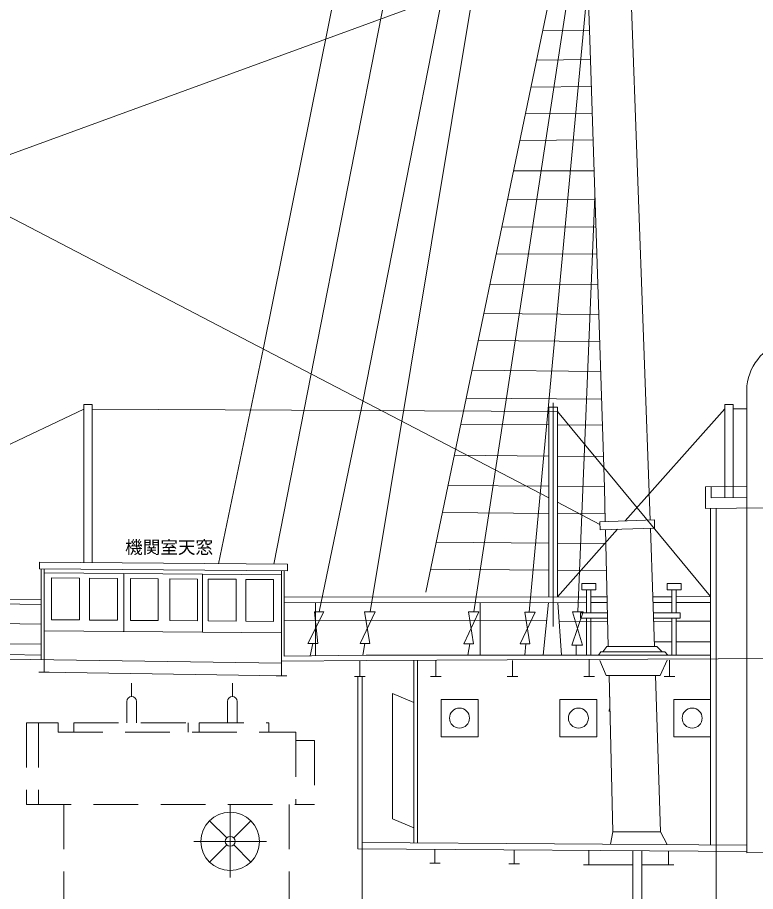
# Model space of a CAD drawing. Units: millimetres, scale not verified. Extents: x -51052 to 51048, y -29700 to 29700.
# Drawn here: x -18436 to -7951, y -15323 to -2903 of the extents above; entities that cross this region are included whole.
import ezdxf
from ezdxf.enums import TextEntityAlignment as Align

# ---------------------------------------------------------------- set-up
doc = ezdxf.new("R2010")
doc.units = ezdxf.units.MM
doc.header["$LTSCALE"] = 100
doc.linetypes.add('USER1', pattern=[50.8, 31.75, -6.35, 6.35, -6.35])
doc.linetypes.add('USER2', pattern=[9.525, 6.35, -3.175])
doc.layers.add('0-3_keijou', color=7, linetype='Continuous', lineweight=18)
doc.layers.add('0-6_center', color=7, linetype='USER1', lineweight=18)
doc.layers.add('0-5_text', color=7, linetype='Continuous')
doc.styles.add('ＭＳ ゴシック', font='')
doc.styles.get('ＭＳ ゴシック').set_extended_font_data('MS Gothic')

msp = doc.modelspace()

# ---------------------------------------------------------------- linework, layer by layer
at = {"layer": '0-3_keijou'}
for p, q in [((-14793.3, -10670.4), (-9888.4, 14397.3)), ((-13424.1, -11346.3), (-10061.1, 8925.1)), ((-10439.9, -523.2), (-12635.9, -11069.8)), ((-11954.2, -11350.3), (-10375.8, -1013.3)), ((-27271.4, -1190.8), (-10885.6, -9729.6)), ((-27211.9, -8018), (-9242.7, -1448.7)), ((-9445.9, -10044.9), (-9762.9, -1464.6)), ((-10332.7, -2412.3), (-11166, -11352.1)), ((-10975, -3093), (-10309.5, -3087.9)), ((-11061.5, -3508.5), (-10296.1, -3500.6)), ((-11141.5, -3892.7), (-10283.7, -3884)), ((-11220.9, -4273.7), (-10271.3, -4265.6)), ((-11299.3, -4650.6), (-10259, -4642.4)), ((-11389.3, -5082.9), (-10244.7, -5082.9)), ((-10232.8, -5448.6), (-10474, -11347.7)), ((-11473.9, -5489.1), (-10231.4, -5493.2)), ((-11554.9, -5877.8), (-10218.7, -5884.8)), ((-11634.8, -6261.9), (-10206.2, -6268)), ((-11724.3, -6691.6), (-10192.3, -6696)), ((-11811.2, -7108.9), (-10178.5, -7121.1)), ((-11891, -7492.1), (-10166, -7506.2)), ((-11978.8, -7913.8), (-10152.2, -7931.4)), ((-8073.7, -8138.8), (-8073.7, -14771.9)), ((-12061.4, -8310.5), (-10139.3, -8326.1)), ((-17493.3, -8401), (-17493.3, -10649.5)), ((-10885.6, -8440.6), (-10765.6, -8440.6)), ((-10765.6, -8440.6), (-10765.6, -11131.3)), ((-8387.3, -8401), (-8387.3, -9724.9)), ((-17493.3, -8469.6), (-22581.5, -10867.4)), ((-10765.6, -8501.3), (-17373.3, -8470.2)), ((-10765.6, -8501.3), (-8588.6, -11132.6)), ((-8387.3, -8462.8), (-9805.3, -10056.3)), ((-8073.7, -8462.8), (-8267.3, -8462.8)), ((-12138.3, -8680), (-10885.6, -8690.2)), ((-10765.6, -8691.2), (-10127.3, -8696.4)), ((-12230.7, -9123.8), (-10885.6, -9134.8)), ((-10765.6, -9135.7), (-10112.9, -9141.1)), ((-12320.2, -9553.4), (-10885.6, -9565.1)), ((-8073.7, -9561.5), (-8663.2, -9570.1)), ((-10765.6, -9566.1), (-10098.9, -9571.5)), ((-8663.2, -9878.9), (-8663.2, -9570.1)), ((-8580.9, -9726.8), (-8580.9, -9569.5)), ((-10765.6, -9792.2), (-10161.9, -10106.7)), ((-8073.7, -9721.8), (-8580.9, -9726.8)), ((-8588.5, -11214), (-8588.6, -9878.1)), ((-8512, -14749.4), (-8512, -9877.4)), ((-12400.4, -9938.7), (-10885.6, -9951)), ((-10765.6, -9952), (-10089.2, -9957.5)), ((-10163.2, -10067.7), (-9387.5, -10043)), ((-9387.5, -10043), (-9383.9, -10157.9)), ((-9910.7, -10174.7), (-10765.3, -11135.2)), ((-10159.5, -10182.7), (-10163.2, -10067.7)), ((-10159.5, -10182.7), (-9383.9, -10157.9)), ((-10042.4, -11839.4), (-10083.7, -10180.2)), ((-9410.1, -11133.6), (-9441.8, -10159.8)), ((-12487.8, -10358.5), (-10885.6, -10371.5)), ((-10765.6, -10372.5), (-10078.8, -10378.1)), ((-18122.1, -10644.6), (-14602.2, -10671.9)), ((-18122.1, -10644.6), (-18122.1, -10739.6)), ((-14602.2, -10671.9), (-14602.2, -10766.9)), ((-18122.1, -10739.6), (-14602.2, -10766.9)), ((-18059.6, -10795.1), (-14685.9, -10821.3)), ((-16923.9, -11626.7), (-16923.9, -10803.9)), ((-14685.9, -10766.3), (-14685.9, -12256.3)), ((-14645.9, -10766.3), (-14645.9, -11976.5)), ((-12567.5, -10741.4), (-10885.6, -10755.1)), ((-10765.6, -10756.1), (-10069.2, -10761.8)), ((-17557.6, -10869), (-17952.6, -10865.9)), ((-17412.6, -10870.1), (-17412.6, -11465.1)), ((-17017.6, -10873.2), (-17412.6, -10870.1)), ((-17017.6, -11468.2), (-17017.6, -10873.2)), ((-16831.4, -10874.6), (-16831.4, -11469.6)), ((-16436.4, -10877.7), (-16831.4, -10874.6)), ((-16436.4, -11472.7), (-16436.4, -10877.7)), ((-16271.6, -10879), (-16271.6, -11474)), ((-15876.6, -10882), (-16271.6, -10879)), ((-15876.6, -11477), (-15876.6, -10882)), ((-15807.2, -11636.3), (-15807.2, -10812.6)), ((-15725.2, -10883.2), (-15725.2, -11478.2)), ((-15330.2, -10886.3), (-15725.2, -10883.2)), ((-15330.2, -11481.3), (-15330.2, -10886.3)), ((-14798, -10890.4), (-15193, -10887.3)), ((-15193, -10887.3), (-15193, -11482.3)), ((-14798, -11485.4), (-14798, -10890.4)), ((-10351.1, -11037.4), (-10351.1, -11363.7)), ((-10291.1, -11037.4), (-10291.1, -11363.7)), ((-9138.1, -11037.4), (-9138.1, -11363.4)), ((-9078.1, -11037.4), (-9078.1, -11363.3)), ((-10351.1, -11134.7), (-14645.9, -11139.8)), ((-10765.3, -11135.2), (-10765.6, -11131.3)), ((-10059.9, -11134.4), (-10291.1, -11134.6)), ((-9138.1, -11133.3), (-9410.1, -11133.6)), ((-9387.1, -11839.4), (-9410.1, -11133.6)), ((-8588.6, -11132.6), (-9078.1, -11133.2)), ((-18099.6, -11243.7), (-19494.9, -11226.1)), ((-10351.1, -11216.1), (-14645.9, -11221.2)), ((-14200.8, -11217.1), (-14200.8, -11972.2)), ((-11861.6, -11217.9), (-11861.6, -11965.2)), ((-10893.9, -11216.7), (-10966.5, -11965)), ((-10706.7, -11965), (-10759.6, -11216.5)), ((-10057.9, -11215.7), (-10291.1, -11216)), ((-9138.1, -11214.6), (-9407.4, -11214.9)), ((-8588.6, -11214), (-9078.1, -11214.5)), ((-8588.6, -14658.9), (-8588.6, -11214)), ((-10439.3, -11363.7), (-10054.2, -11363.6)), ((-10438.2, -11438.7), (-10439.3, -11363.7)), ((-9402.6, -11363.4), (-9078.1, -11363.3)), ((-9078.1, -11363.3), (-9022.5, -11363.3)), ((-9022.5, -11363.3), (-9022.5, -11438.3)), ((-18099.6, -11523.4), (-22591.8, -11466.6)), ((-17412.6, -11465.1), (-17017.6, -11468.2)), ((-16831.4, -11469.6), (-16436.4, -11472.7)), ((-16271.6, -11474), (-15876.6, -11477)), ((-15725.2, -11478.2), (-15330.2, -11481.3)), ((-15193, -11482.3), (-14798, -11485.4)), ((-10918.8, -11473.6), (-14645.9, -11469.3)), ((-10051.2, -11486.2), (-10740.4, -11488.8)), ((-10439.3, -11438.7), (-10052.4, -11438.6)), ((-10351.1, -11438.7), (-10351.1, -11964.9)), ((-10291.1, -11438.7), (-10291.1, -11964.9)), ((-9400.1, -11438.4), (-9078.1, -11438.3)), ((-9138.1, -11482.7), (-9398.6, -11483.7)), ((-9138.1, -11438.4), (-9138.1, -11964.7)), ((-9078.1, -11438.3), (-9022.5, -11438.3)), ((-9078.1, -11438.3), (-9078.1, -11964.7)), ((-8588.6, -11480.6), (-9078.1, -11482.5)), ((-14685.9, -11646), (-18059.6, -11617)), ((-14239.5, -11798.5), (-14277.9, -11973)), ((-13501.1, -11798.9), (-13530.8, -11965.9)), ((-9138.1, -11773.8), (-9389.2, -11773.9)), ((-8588.6, -11773.4), (-9078.1, -11773.7)), ((-18099.6, -11807), (-18570, -11801.1)), ((-12009.8, -11802.8), (-12036.5, -11965.2)), ((-11216.3, -11804.6), (-11230.3, -11965)), ((-10500.7, -11821.7), (-10500, -11964.9)), ((-10118.9, -11918.1), (-10063, -11839.4)), ((-10063, -11839.4), (-9351.2, -11839.4)), ((-9276, -11918.1), (-9351.3, -11839.3)), ((-9196.6, -11964.7), (-9241.2, -11918.1)), ((-18099.6, -11964.8), (-18570, -11956.6)), ((-14685.9, -12076.3), (-18570, -12020.9)), ((-18059.6, -12208.1), (-18059.6, -11978.1)), ((-14685.9, -12256.3), (-14685.9, -12026.3)), ((-13572.4, -12269.2), (-13572.4, -12039.2)), ((-12805.6, -12038.2), (-12805.6, -14631.9)), ((-12755.6, -12038.2), (-12755.6, -14632.2)), ((-12493.4, -12268.2), (-12493.4, -12038.2)), ((-11402.7, -12268), (-11402.7, -12038)), ((-10315.1, -12267.8), (-10315.1, -12023.7)), ((-10072.5, -12251.1), (-10160.7, -12037.8)), ((-9306.3, -12252.4), (-9207.2, -12037.6)), ((-9172.7, -12267.6), (-9172.7, -12037.6)), ((-18134.6, -12208.1), (-17984.6, -12208.1)), ((-14685.9, -12256.3), (-18059.6, -12208.1)), ((-14760.9, -12256.3), (-14610.9, -12256.3)), ((-13647.4, -12269.2), (-13497.4, -12269.2)), ((-13601, -14716.8), (-13601, -12269.2)), ((-13541, -19331.2), (-13541, -12269.2)), ((-12568.4, -12268.2), (-12418.4, -12268.2)), ((-11477.7, -12268), (-11327.7, -12268)), ((-10390.1, -12267.8), (-10240.1, -12267.8)), ((-10072.5, -12251.1), (-9306.3, -12252.4)), ((-9247.7, -12267.6), (-9097.7, -12267.6)), ((-16814.8, -12360.2), (-16814.8, -12552.5)), ((-15384, -12360.2), (-15384, -12552.5)), ((-13110.4, -12507.7), (-13110.4, -14291.8)), ((-13110.4, -12507.7), (-12805.6, -12635.3)), ((-16884.8, -12622.5), (-16884.8, -12926.7)), ((-16744.8, -12622.5), (-16744.8, -12926.7)), ((-15454, -12622.5), (-15454, -12926.7)), ((-15314, -12622.5), (-15314, -12926.7)), ((-10024.6, -12556.2), (-10032.1, -12556)), ((-15708, -14317), (-15464, -14560.9)), ((-15365, -14560.9), (-15121.1, -14317)), ((-13110.4, -14291.8), (-12805.6, -14419.3)), ((-13541, -14627.2), (-8073.7, -14662.2)), ((355.2, -14654.1), (-8073.7, -14771.9)), ((-15708, -14903.9), (-15464, -14659.9)), ((-15365, -14659.9), (-15121.1, -14903.9)), ((-13601, -14716.8), (-8073.7, -14752.2)), ((-12505.1, -14921.5), (-12505.1, -14723.8)), ((-11380, -14928.7), (-11380, -14731)), ((-10317.9, -14942.7), (-10317.9, -14737.8)), ((-9691.9, -14741.8), (-9691.9, -19302.6)), ((-9566.9, -14742.6), (-9566.9, -19301.6)), ((-9186.4, -14942.7), (-9186.4, -14745.1)), ((-8512, -19293.8), (-8512, -14749.4)), ((-12580.1, -14921.5), (-12430.1, -14921.5)), ((-11455, -14928.7), (-11305, -14928.7)), ((-10392.9, -14942.7), (-10242.9, -14942.7)), ((-10337.6, -14942.7), (-9691.9, -14942.7)), ((-9566.9, -14942.7), (-9113.5, -14942.7)), ((-9261.4, -14942.7), (-9111.4, -14942.7))]:
    msp.add_line(p, q, dxfattribs=at)
at = {"layer": '0-3_keijou', "linetype": 'USER2'}
for p, q in [((-18307.2, -12926.7), (-17858.7, -12926.7)), ((-18307.2, -12926.7), (-18307.2, -14087.1)), ((-18135.7, -12926.7), (-18135.7, -14087.1)), ((-17858.7, -12926.7), (-17858.7, -13058.6)), ((-17634.5, -12926.7), (-16012.2, -12926.7)), ((-17634.5, -12926.7), (-17634.5, -13058.6)), ((-16012.2, -12926.7), (-16012.2, -13058.6)), ((-15853.9, -12926.7), (-14864.7, -12926.7)), ((-15853.9, -12926.7), (-15853.9, -13058.6)), ((-14864.7, -12926.7), (-14864.7, -13058.6)), ((-17858.7, -13058.6), (-14482.2, -13058.6)), ((-14482.2, -13058.6), (-14482.2, -14087.1)), ((-14482.2, -13177.3), (-14218.4, -13177.3)), ((-14218.4, -13177.3), (-14218.4, -14087.1)), ((-18307.2, -14087.1), (-14218.4, -14087.1)), ((-14574.5, -14087.1), (-14574.5, -17990.3))]:
    msp.add_line(p, q, dxfattribs=at)
at = {"layer": '0-3_keijou'}
for points in [[(-15578.9, -10664.3), (-14942, -7597.9), (-12680.6, 3623.5), (-11174.2, 11122.2), (-9951.5, 17251.9)], [(-14150.4, -11347.1), (-13526.3, -8333.7), (-12396.4, -2590.6), (-11247.2, 3155), (-10061.1, 8925.1)], [(-10086.5, -10065.3), (-10098.6, -9580.5), (-10309.9, -3077.1), (-10364.5, -1485.3), (-10383.9, -677.8)], [(-17493.3, -8401), (-17373.3, -8401), (-17373.3, -10650.4)], [(-10885.6, -8440.6), (-10885.6, -11131.4), (-10886, -11135.3)], [(-8387.3, -8401), (-8267.3, -8401), (-8267.3, -9723.7)], [(1048.3, -9792), (-3403.4, -9827.9), (-6903, -9861.8), (-8663.2, -9878.9)], [(-18099.6, -10739.8), (-18099.6, -11123), (-18099.6, -12027.6)], [(-18059.6, -10740.1), (-18059.6, -11123.3), (-18059.6, -12208.1)], [(-17952.6, -10865.9), (-17952.6, -11460.9), (-17557.6, -11464), (-17557.6, -10869)], [(-18099.6, -11171.4), (-19429.8, -11166.9), (-22585.7, -11113.3)], [(-10183, -11964.9), (-10149.8, -11918.1), (-9241.2, -11918.1)], [(-7482, -12010.5), (-13479.7, -12038.3), (-14685.9, -12049.8)], [(-8588.6, -11964.6), (-13482.3, -11965.4), (-14645.9, -11976.5)], [(-10032.2, -12251.2), (-9976.8, -14475.1), (-9301.1, -14475.1), (-9373.6, -12252.3)], [(-9204.8, -14655), (-9301.1, -14475.1), (-9976.8, -14475.1), (-10011.3, -14649.8)]]:
    msp.add_lwpolyline(points, dxfattribs=at)
for points in [[(-10418.4, -10946.8), (-10219, -10946.8), (-10219, -11037.4), (-10418.4, -11037.4)], [(-9205.3, -10946.8), (-9005.9, -10946.8), (-9005.9, -11037.4), (-9205.3, -11037.4)], [(-14215.3, -11347.1), (-14085.5, -11347.1), (-14310.7, -11798.5), (-14168.2, -11798.5)], [(-13504.7, -11346.3), (-13357, -11346.3), (-13569.7, -11798.9), (-13432.5, -11798.9)], [(-12027.8, -11350.3), (-11880.1, -11350.3), (-12092.9, -11802.8), (-11955.7, -11802.8)], [(-11230.1, -11352.1), (-11082.4, -11352.1), (-11295.2, -11804.6), (-11158, -11804.6)], [(-10549.8, -11347.7), (-10398.7, -11347.7), (-10560.4, -11821.7), (-10411, -11821.7)], [(-12418.4, -12592.5), (-11893.7, -12592.5), (-11893.7, -13125), (-12418.4, -13125)], [(-10729, -12592.5), (-10204.3, -12592.5), (-10204.3, -13125), (-10729, -13125)], [(-9113.3, -12592.5), (-8588.6, -12592.5), (-8588.6, -13125), (-9113.3, -13125)]]:
    msp.add_lwpolyline(points, close=True, dxfattribs=at)
at = {"layer": '0-3_keijou', "linetype": 'USER2'}
msp.add_lwpolyline([(-17779.6, -14087.1), (-17779.6, -17990.3), (-14574.5, -17990.3)], dxfattribs=at)
at = {"layer": '0-3_keijou'}
for centre, radius in [((-12156.1, -12858.7), 142), ((-10466.6, -12858.7), 142), ((-8851, -12858.7), 142), ((-15414.5, -14610.4), 415), ((-15414.5, -14610.4), 70)]:
    msp.add_circle(centre, radius, dxfattribs=at)
for centre, radius, start, end in [((-7330.1, -8221.9), 748.3, 101.65308, 173.61864), ((-16814.8, -12622.5), 70, 0, 180), ((-15384, -12622.5), 70, 0, 180), ((-9921.3, -12766.5), 110, 154.45801, 180)]:
    msp.add_arc(centre, radius, start, end, dxfattribs=at)
at = {"layer": '0-6_center'}
for p, q in [((-10825.6, -8379.7), (-10825.6, -12166)), ((-15414.5, -14095.4), (-15414.5, -15125.4)), ((-14899.5, -14610.4), (-15929.5, -14610.4))]:
    msp.add_line(p, q, dxfattribs=at)

# ---------------------------------------------------------------- texts
at = {"layer": '0-5_text', "style": 'ＭＳ ゴシック'}
msp.add_text('機関室天窓', height=183.3, dxfattribs=at).set_placement((-16907.1, -10577.3), align=Align.BOTTOM_LEFT)

doc.saveas('drawing.dxf')
